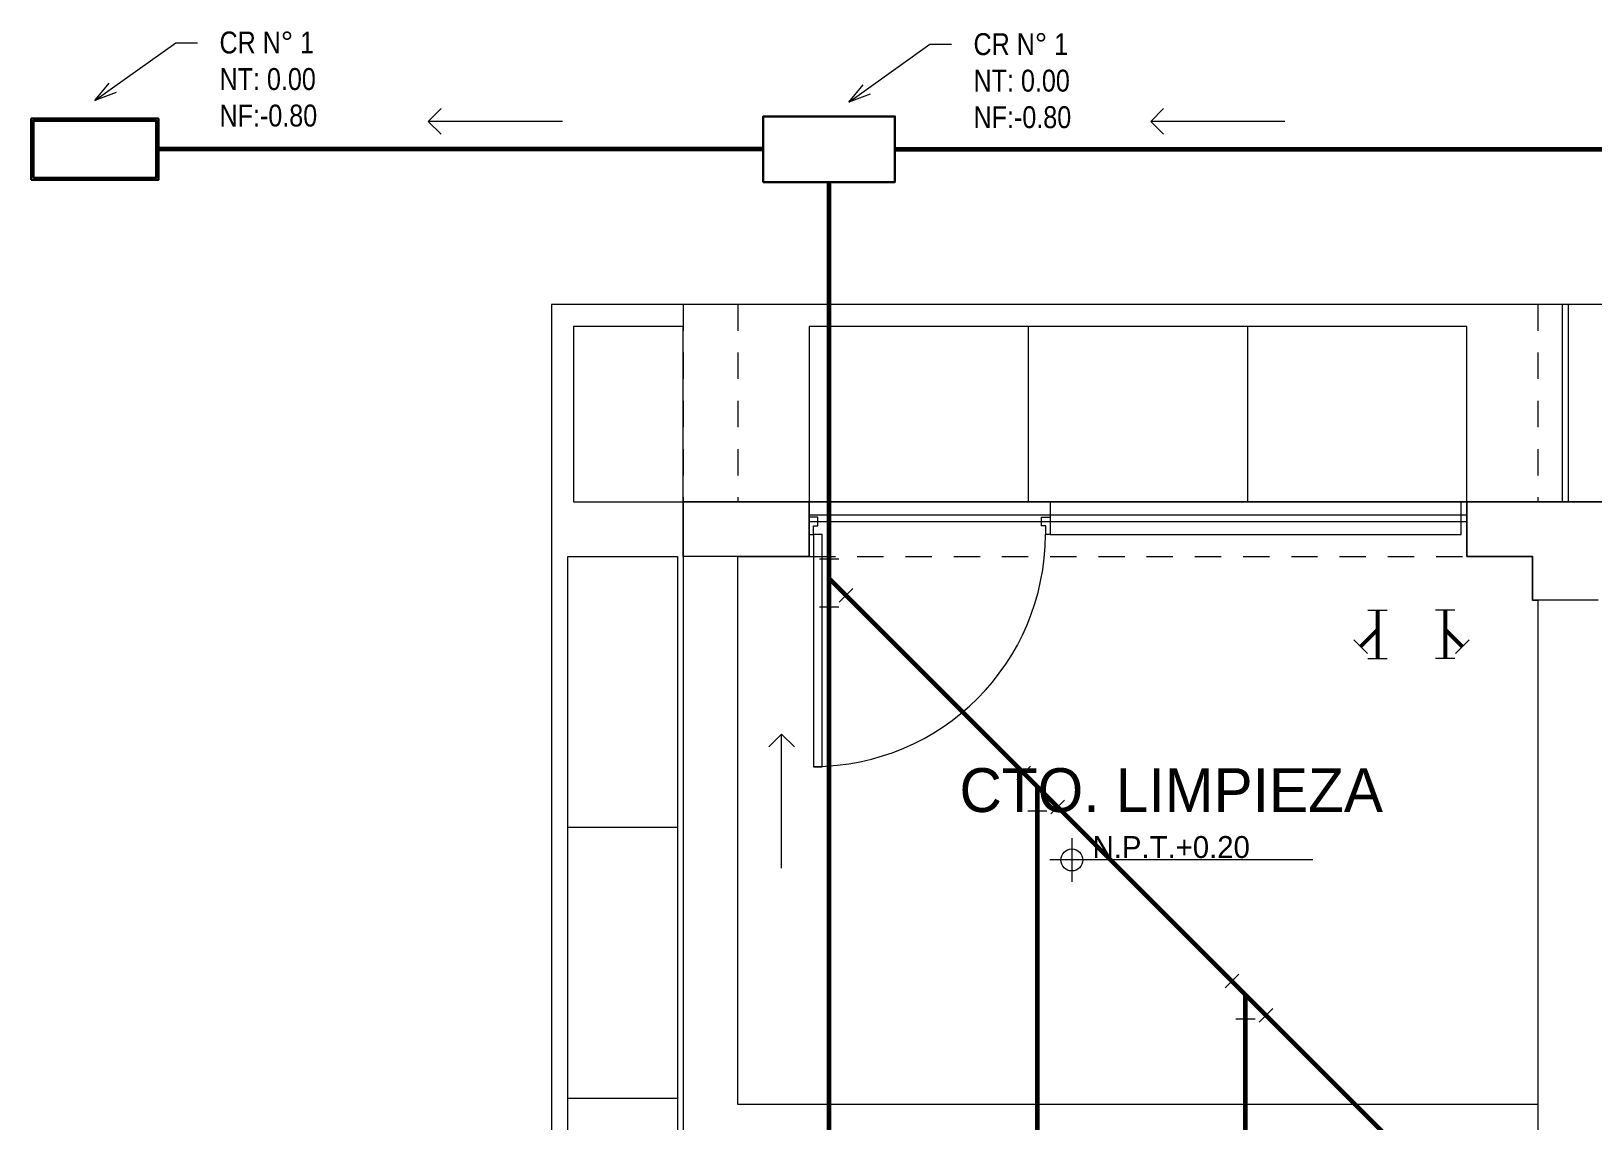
# Model space of a CAD drawing. Header units: millimetres. Extents: x 84 to 2740, y 103 to 1679.
# Drawn here: x 159.95 to 167.08, y 136.6 to 141.57 of the extents above; entities that cross this region are included whole.
import ezdxf
from ezdxf import colors
from ezdxf.entities.mleader import LeaderData, LeaderLine
from ezdxf.enums import TextEntityAlignment as Align
from ezdxf.math import Vec2, Vec3

# ---------------------------------------------------------------- set-up
doc = ezdxf.new("R2010")
doc.units = ezdxf.units.MM
doc.linetypes.add('ACAD_ISO02W100', pattern=[15, 12, -3])
for name, color, linetype, lineweight in [('A- ANOTACIONES', 152, 'Continuous', 5), ('A-DIRECTRIZ', 134, 'Continuous', 5), ('accesorios', 10, 'Continuous', 9), ('INST. SANITARIAS', 252, 'Continuous', 0), ('IS- TUVERIA Ø4', 170, 'Continuous', 60), ('IS-CAJA DE REGISTRO', 12, 'Continuous', 30)]:
    doc.layers.add(name, color=color, linetype=linetype, lineweight=lineweight)
doc.styles.add('ROYER', font='')
doc.styles.get('ROYER').set_extended_font_data('Bahnschrift Light')

# ---------------------------------------------------------------- blocks, each defined once
blk = doc.blocks.new('INST TEXTO')
at = {"layer": 'INST. SANITARIAS'}
h = blk.add_hatch(dxfattribs=at)
h.set_pattern_fill('ANGLE', color=256)
h.set_pattern_definition([(0, (-2586.020059049893, -1659.258634273555), (0, 6.985), [5.08, -1.905]), (90, (-2586.020059049893, -1659.258634273555), (-6.985, 4.277078946022131e-16), [5.08, -1.905])])
h.paths.add_polyline_path([(0, 0), (0, 0.05, 0.4142135623730951), (-0.05, 0)])
h.paths.add_polyline_path([(0.05, 0), (0, 8.673617379884035e-19), (0, -0.05, 0.4142135623730951)])
for p, q in [((0, 0.1000000000001364), (0, -0.1000000000001364)), ((1.099999999999454, 0), (-0.1000000000003638, 0))]:
    blk.add_line(p, q, dxfattribs=at)
blk.add_circle((0, 0), 0.05, dxfattribs=at)
at = {"layer": 'INST. SANITARIAS', "style": 'ROYER'}
for tag, height, p in [('AMBIENTE', 0.2, (0.4535133343692905, 0.3187223768613876)), ('N.P.T', 0.1, (0.4535133343692905, 0.05891431129816738)), ('PISO1', 0.1, (0.4535133343692905, -0.1457131134916381)), ('PISO2', 0.1, (0.4535133343692905, -0.3008251558931079))]:
    blk.add_attdef(tag, text='', height=height, dxfattribs=at).set_placement(p, align=Align.MIDDLE)
blk = doc.blocks.new('SANITARIAS')
at = {"layer": 'INST. SANITARIAS'}
for p, q in [((24.84999999999991, 0), (0, 0)), ((0, 0), (0, -10.90000000000009)), ((4.612500000000182, -0.8999999999998636), (4.612500000000182, 0)), ((4.637499999999818, 0), (4.637499999999818, -0.8999999999998636)), ((0.599999999999909, -0.09999999999990905), (0.09999999999990905, -0.09999999999990905)), ((0.09999999999990905, -0.09999999999990905), (0.09999999999990905, -0.8999999999998636)), ((0.599999999999909, -0.8999999999998636), (0.599999999999909, -0.09999999999990905)), ((4.174999999999727, -0.09999999999990905), (1.174999999999727, -0.09999999999990905)), ((1.174999999999727, -0.09999999999990905), (1.174999999999727, -0.8999999999998636)), ((2.174999999999727, -0.09999999999990905), (2.174999999999727, -0.8999999999998636)), ((3.174999999999727, -0.09999999999990905), (3.174999999999727, -0.8999999999998636)), ((4.174999999999727, -0.8999999999998636), (4.174999999999727, -0.09999999999990905)), ((0.09999999999990905, -0.8999999999998636), (0.599999999999909, -0.8999999999998636)), ((24.25, -0.8999999999998636), (0.599999999999909, -0.8999999999998636)), ((0.599999999999909, -0.8999999999998636), (0.599999999999909, -8.800000000000182)), ((0.599999999999909, -0.8999999999998636), (1.174999999999727, -0.8999999999998636)), ((0.599999999999909, -1.149999999999864), (0.599999999999909, -0.8999999999998636)), ((1.174999999999727, -0.8999999999998636), (0.599999999999909, -0.8999999999998636)), ((0.599999999999909, -0.8999999999998636), (0.599999999999909, -8.799999999999955)), ((1.174999999999727, -0.8999999999998636), (1.174999999999727, -1.149999999999864)), ((1.174999999999727, -1.149999999999864), (1.174999999999727, -0.8999999999998636)), ((1.174999999999727, -0.8999999999998636), (4.174999999999727, -0.8999999999998636)), ((4.149999999999636, -0.899999999992815), (2.274999999999636, -0.899999999992815)), ((2.274999999999636, -0.899999999992815), (2.274999999999636, -1.049999999992906)), ((4.149999999999636, -1.049999999992906), (4.149999999999636, -0.899999999992815)), ((4.174999999999727, -0.8999999999998636), (4.174999999999272, -1.150000000005321)), ((5.074999999999363, -0.8999999999998636), (4.174999999999727, -0.8999999999998636)), ((4.175000000000182, -0.8999999999998636), (5.075000000000273, -0.8999999999998636)), ((4.174999999999727, -1.149999999999864), (4.175000000000182, -0.8999999999998636)), ((1.174999999999727, -0.959999999999809), (4.175000000000182, -0.960000000005266)), ((1.174999999999727, -0.9899999999997817), (4.175000000000182, -0.9900000000052387)), ((2.274999999999636, -1.049999999992906), (4.149999999999636, -1.049999999992906)), ((0.07500000000209184, -1.149999999999864), (0.5750000000020918, -1.149999999999864)), ((0.07500000000209184, -4.724999999999909), (0.07500000000209184, -1.149999999999864)), ((0.5750000000020918, -1.149999999999864), (0.5750000000020918, -4.724999999999909)), ((1.174999999999727, -1.149999999999864), (0.599999999999909, -1.149999999999864)), ((0.849999999999909, -3.649999999999864), (0.849999999999909, -1.149999999999864)), ((0.849999999999909, -1.149999999999864), (1.174999999999727, -1.149999999999864)), ((4.174999999999272, -1.150000000005321), (4.474999999999454, -1.150000000005321)), ((4.474999999999909, -1.149999999999864), (4.174999999999727, -1.149999999999864)), ((4.474999999999454, -1.150000000005321), (4.474999999999454, -1.349999999999909)), ((4.474999999999909, -1.349999999999909), (4.474999999999909, -1.149999999999864)), ((4.474999999999454, -1.349999999999909), (4.499999999999545, -1.349999999999909)), ((4.775000000000091, -1.349999999999909), (4.474999999999909, -1.349999999999909)), ((4.499999999999545, -1.349999999999909), (4.499999999999545, -8.350000000000364)), ((0.5750000000025466, -2.386499999999842), (0.07500000000209184, -2.386499999999842)), ((0.5750000000025466, -3.62299999999982), (0.07500000000209184, -3.62299999999982)), ((4.499999999999545, -3.649999999999864), (0.849999999999909, -3.649999999999864))]:
    blk.add_line(p, q, dxfattribs=at)
at = {"layer": 'INST. SANITARIAS', "linetype": 'ACAD_ISO02W100', "ltscale": 0.01}
for p, q in [((0.6000004034244739, 0), (0.6000004034244739, -0.8999999999998636)), ((0.8500004034244739, 0), (0.8500004034244739, -0.8999999999998636)), ((4.499999999999545, 0), (4.499999999999545, -0.8999999999998636)), ((1.174999999999727, -1.149999999999864), (4.174999999999272, -1.150000000005321))]:
    blk.add_line(p, q, dxfattribs=at)
at = {"layer": 'INST. SANITARIAS'}
for points in [[(1.214999999999691, -1.009973781296594), (1.214999999999691, -0.9699999999929787), (1.174999999999727, -0.9699999999929787), (1.174999999999727, -1.049999999992906), (1.194999999999709, -1.049999999992906), (1.194958996534297, -1.009973781296594)], [(2.234999999999673, -1.009973781296594), (2.234999999999673, -0.9699999999929787), (2.274999999999636, -0.9699999999929787), (2.274999999999636, -1.049999999992906), (2.254999999999654, -1.049999999992906), (2.255041003465067, -1.009973781296594)], [(1.194999999999709, -1.049999999992906), (1.194999999999709, -2.110041003458264), (1.235026218695566, -2.110041003458264), (1.235026218695566, -1.049999999992906)]]:
    blk.add_lwpolyline(points, close=True, dxfattribs=at)
blk.add_arc((1.194999999999709, -1.049999999992906), 1.057959183673419, 270, 0, dxfattribs=at)
at = {"layer": 'IS- TUVERIA Ø4'}
ref = blk.add_blockref('INST TEXTO', (2.373587219137335, -2.534766606237781), dxfattribs=at)
ref.add_attrib('AMBIENTE', 'CTO. LIMPIEZA', dxfattribs={"layer": 'INST. SANITARIAS', "height": 0.2, "style": 'ROYER'}).set_placement((2.827100553506625, -2.216044229376394), align=Align.MIDDLE)
ref.add_attrib('N.P.T', 'N.P.T.+0.20', dxfattribs={"layer": 'INST. SANITARIAS', "height": 0.1, "style": 'ROYER'}).set_placement((2.827100553506625, -2.475852294939614), align=Align.MIDDLE)
blk = doc.blocks.new('A')
at = {"layer": 'accesorios', "color": 0, "ltscale": 0.3}
for p, q in [((-772821.4317648293, -9147333.895771187), (-772821.502475507, -9147333.966481864)), ((-772821.378731823, -9147334.019514875), (-772821.4671201695, -9147333.931126527)), ((-772821.528731824, -9147333.969508328), (-772821.528731824, -9147334.069508327)), ((-772821.5287318234, -9147334.019524692), (-772821.278731824, -9147334.019508328)), ((-772821.2787318238, -9147333.96952142), (-772821.2787318238, -9147334.069521418))]:
    blk.add_line(p, q, dxfattribs=at)
at = {"layer": 'accesorios', "color": 0, "ltscale": 0.3, "const_width": 0.02}
for points in [[(-772821.4671201701, -9147333.931126527), (-772821.3787318242, -9147334.019514874)], [(-772821.5287318234, -9147334.019524692), (-772821.278731824, -9147334.019508328)]]:
    blk.add_lwpolyline(points, dxfattribs=at)
blk = doc.blocks.new('_Open30')
at = {"color": 0, "linetype": 'ByBlock', "lineweight": -2}
for p, q in [((-1, 0.26794919), (0, 0)), ((0, 0), (-1, -0.26794919)), ((0, 0), (-1, 0))]:
    blk.add_line(p, q, dxfattribs=at)

msp = doc.modelspace()

# ---------------------------------------------------------------- linework, layer by layer
at = {"layer": 'A- ANOTACIONES'}
for points in [[(162.3756127997426, 141.1625472268591), (161.7636427435104, 141.1625472268591), (161.8222240250848, 141.2211285084334), (161.7636427435104, 141.1625472268591), (161.8222240250848, 141.1039659452848)], [(165.6715629503207, 141.1625472268591), (165.0595928940885, 141.1625472268591), (165.1181741756629, 141.2211285084334), (165.0595928940885, 141.1625472268591), (165.1181741756629, 141.1039659452848)], [(163.3761145501744, 137.7547187979866), (163.3761145501744, 138.3666888542187), (163.4346958317487, 138.3081075726444), (163.3761145501744, 138.3666888542187), (163.3175332686001, 138.3081075726444)]]:
    msp.add_lwpolyline(points, dxfattribs=at)
at = {"layer": 'IS- TUVERIA Ø4'}
for p, q in [((163.2924365166556, 141.035297126955), (160.5328482846576, 141.035297126955)), ((163.8924365166556, 141.035297126955), (168.250422034987, 141.035297126955)), ((163.5924365166557, 136.2770477574643), (163.5924365166557, 140.885297126955)), ((166.4070811775958, 136.2624030965236), (163.5924365166557, 139.0770477574637)), ((164.5424365166559, 136.2770477574643), (164.5424365166559, 138.1270477574634)), ((165.4924365166553, 136.2770477574643), (165.4924365166553, 137.177047757464))]:
    msp.add_line(p, q, dxfattribs=at)
at = {"layer": 'IS-CAJA DE REGISTRO'}
for points in [[(163.2924365166556, 140.885297126955), (163.8924365166556, 140.885297126955), (163.8924365166556, 141.185297126955), (163.2924365166556, 141.185297126955)], [(159.9528482846576, 140.895297126955), (160.5328482846576, 140.895297126955), (160.5328482846576, 141.1752971269551), (159.9528482846576, 141.1752971269551)], [(159.9628482846576, 140.905297126955), (160.5228482846576, 140.905297126955), (160.5228482846576, 141.1652971269551), (159.9628482846576, 141.1652971269551)]]:
    msp.add_lwpolyline(points, close=True, dxfattribs=at)

# ---------------------------------------------------------------- block references
at = {"layer": 'accesorios', "color": 1}
for p, xscale, yscale, zscale, rotation in [((8053504.507230239, 680108.6670428428), -0.8803991720416149, 0.8803991720416148, 0.8803991720416147, 269.9969997085553), ((-8053174.82020092, 680108.4334079426), 0.8803991720416149, 0.8803991720416149, 0.8803991720416149, 90.00300029144472), ((8053507.318080077, 680108.4334079426), -0.8803991720416149, 0.8803991720416148, 0.8803991720416147, 269.9969997085553), ((-6174904.381216228, -5213994.813462945), 0.8803991720416149, 0.8803991720416149, 0.8803991720416149, 135.0064525400734), ((-6174903.43121623, -5213995.763462943), 0.8803991720416149, 0.8803991720416149, 0.8803991720416149, 135.0064525400734)]:
    msp.add_blockref('A', p, dxfattribs=dict(at, xscale=xscale, yscale=yscale, zscale=zscale, rotation=rotation))
at = {"layer": 'IS- TUVERIA Ø4'}
msp.add_blockref('SANITARIAS', (162.3261273236949, 140.3270477574642), dxfattribs=at)

# ---------------------------------------------------------------- leaders
at = {"layer": 'A-DIRECTRIZ'}
ml = msp.add_multileader_mtext('Standard', dxfattribs=at)
ml.set_content('{\\fArial Narrow|b0|i0|c0|p34;CR N° 1\\PNT: 0.00\\PNF:-0.80}', color=256, style='ROYER')
ml.set_leader_properties(color=256, linetype='ByLayer', lineweight=-1)
ml.set_arrow_properties(name='OPEN30')
ml.build(insert=Vec2(0, 0))
ml.multileader.update_dxf_attribs({"dogleg_length": 0.1, "arrow_head_size": 0.1})
ctx = ml.context
ctx.base_point, ctx.char_height, ctx.arrow_head_size, ctx.landing_gap_size, ctx.plane_origin = Vec3(160.711741223085, 141.5214442275226), 0.1, 0.1, 0.1, Vec3(160.2428475780261, 141.2571622626169)
notes = []
notes.append((ctx, [(0, (1, 1, 0), (160.611741223085, 141.5214442275226), (1, 0), 0.1, [(0, [(160.2428475780261, 141.2571622626169)], 0, [])])]))
ctx.mtext.insert, ctx.mtext.flow_direction = Vec3(160.811741223085, 141.5722968878227), 5
ml = msp.add_multileader_mtext('Standard', dxfattribs=at)
ml.set_content('{\\fArial Narrow|b0|i0|c0|p34;CR N° 1\\PNT: 0.00\\PNF:-0.80}', color=256, style='ROYER')
ml.set_leader_properties(color=256, linetype='ByLayer', lineweight=-1)
ml.set_arrow_properties(name='OPEN30')
ml.build(insert=Vec2(0, 0))
ml.multileader.update_dxf_attribs({"dogleg_length": 0.1, "arrow_head_size": 0.1})
ctx = ml.context
ctx.base_point, ctx.char_height, ctx.arrow_head_size, ctx.landing_gap_size, ctx.plane_origin = Vec3(164.1513313472247, 141.5140388437233), 0.1, 0.1, 0.1, Vec3(163.6824377021658, 141.2497568788176)
notes.append((ctx, [(0, (1, 1, 0), (164.0513313472247, 141.5140388437233), (1, 0), 0.1, [(0, [(163.6824377021658, 141.2497568788176)], 0, [])])]))
ctx.mtext.insert, ctx.mtext.flow_direction = Vec3(164.2513313472247, 141.5648915040234), 5
for ctx, leaders in notes:
    for number, flags, end, landing, length, lines in leaders:
        leader = LeaderData()
        leader.index, (leader.has_last_leader_line, leader.has_dogleg_vector, leader.attachment_direction) = number, flags
        leader.last_leader_point, leader.dogleg_vector, leader.dogleg_length = Vec3(end), Vec3(landing), length
        for number, points, colour, breaks in lines:
            line = LeaderLine()
            line.index, line.vertices, line.color, line.breaks = number, Vec3.list(points), colors.encode_raw_color(colour), breaks
            leader.lines.append(line)
        ctx.leaders.append(leader)

doc.saveas('drawing.dxf')
